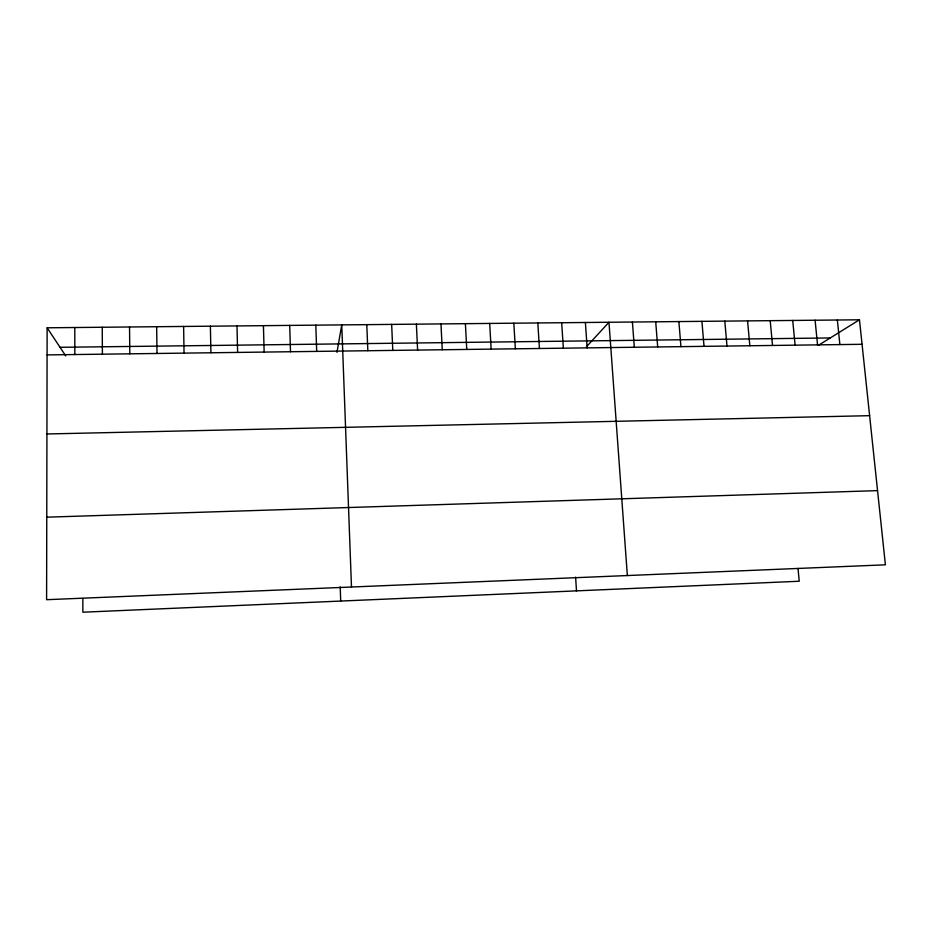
<?xml version="1.0" encoding="UTF-8"?>
<svg xmlns="http://www.w3.org/2000/svg" width="932" height="932" viewBox="0 0 932 932"><rect width="100%" height="100%" fill="white"/><g stroke="black" fill="none" stroke-linecap="round" stroke-linejoin="round"><path stroke-width="1.4" d="M47.136 327.796L46.6 599.695L885.4 564.815L859.467 319.793L47.136 327.796L65.718 355.919M336.988 352.343L341.753 324.895L351.481 587.02M586.426 346.786L608.969 322.262L627.352 575.545M818.657 345.178L859.467 319.793M46.763 517.178L877.548 490.628M46.926 433.974L869.614 415.672M47.078 354.906L862.053 344.292M60.021 347.31L830.272 337.943M837.344 320.002L839.872 344.572M815.092 320.224L817.55 344.863M792.713 320.445L795.113 345.155M798.013 568.404L799.225 581.242L82.866 612.207L82.831 598.414M770.205 320.666L772.535 345.457M747.569 320.888L749.829 345.749M724.805 321.121L726.995 346.052M701.913 321.342L704.033 346.343M678.88 321.575L680.931 346.646M655.709 321.796L657.689 346.949M632.409 322.029L634.319 347.252M585.389 322.495L587.148 347.869M561.67 322.728L563.359 348.172M575.592 577.106L576.5 590.876M537.822 322.961L539.43 348.486M513.823 323.194L515.361 348.801M489.684 323.439L491.141 349.116M465.394 323.672L466.769 349.43M440.964 323.917L442.257 349.756M416.383 324.161L417.606 350.071M391.661 324.406L392.791 350.397M366.789 324.651L367.837 350.723M340.203 586.869L340.716 601.07M315.808 325.152L316.694 351.387M289.701 325.408L290.504 351.737M263.43 325.664L264.14 352.075M236.996 325.932L237.613 352.424M210.387 326.188L210.912 352.762M183.616 326.456L184.047 353.123M156.669 326.724L157.007 353.473M129.548 326.992L129.793 353.822M102.252 327.26L102.392 354.183M74.781 327.528L74.828 354.544"/></g></svg>
